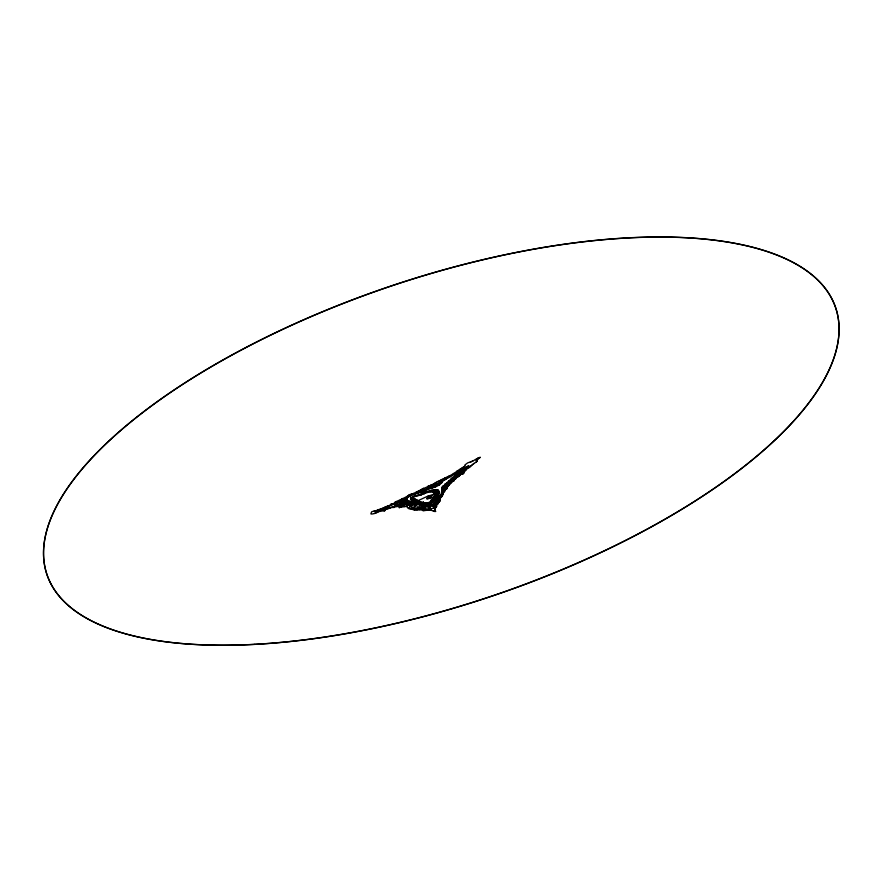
<?xml version="1.0" encoding="UTF-8"?>
<svg xmlns="http://www.w3.org/2000/svg" width="883" height="883" viewBox="0 0 883 883"><rect width="100%" height="100%" fill="white"/><g stroke="black" fill="none" stroke-linecap="round" stroke-linejoin="round"><path stroke-width="1.32" d="M434.546 493.619L439.392 493.487L433.741 494.524L438.001 494.944L434.37 495.142L434.502 495.893L437.626 497.008L433.674 496.919L436.423 497.835L432.493 498.078L436.047 498.509L432.306 499.414L434.27 500.032L431.07 500.341L433.509 500.793L433.443 501.632L432.107 502.515L429.27 502.405L426.975 504.833L427.383 502.946L425.551 504.789L425.926 503.001L423.807 504.557L424.16 502.681L422.692 504.557L423.376 502.107L420.75 504.392L421.765 502.184L418.906 504.259L420.451 502.096L418.101 503.641L419.668 501.787L416.511 503.365L426.975 504.833L431.003 503.498L432.107 502.515L431.07 500.341L432.493 498.078L434.502 495.893L437.659 496.125L433.741 494.524L434.403 492.184L438.056 489.977L438.685 491.378L434.568 492.99L439.557 492.261L437.626 497.008L433.509 500.793L429.27 502.405L425.926 503.001L418.399 501.699L414.58 503.277L411.864 500.716L410.529 498.111C419.37 495.451 428.509 489.116 438.056 489.977L433.156 491.952L434.9 489.579L431.975 491.743C425.485 491.908 420.109 496.566 413.443 496.257L420.385 494.502L420.75 495.253L423.972 493.078L424.281 493.829L425.573 492.427L428.685 491.952L429.425 490.849L430.429 491.798L431.312 490.098L431.975 491.743L434.403 492.184L438.465 490.595L434.381 492.604L438.685 491.378L439.557 492.261L426.71 496.632L414.337 502.427L417.151 500.429L418.895 500.782L418.399 501.699L416.511 503.365L414.58 503.277L417.957 500.727M436.599 506.29L434.756 508.155L429.922 508.851L426.246 505.926L423.089 510.363L421.798 509.049L423.387 505.529L417.681 508.774L414.237 507.747L408.741 508.189L410.176 505.959L416.445 504.325L418.034 509.381L428.023 509.502L429.922 508.851L430.992 505.219L435.187 508.531L436.599 506.29L435.981 504.325L433.41 503.829C427.317 508.266 419.69 504.281 413.101 503.442L410.043 501.323L408.067 501.058L406.423 498.542L391.346 505.308L384.447 507.405L384.337 508.266L380.672 508.961L377.129 511.356L395.065 506.114L407.019 499.127L399.657 505.495L395.065 506.114L395.275 503.431L406.423 498.542L408.961 495.915L409.226 496.566L403.906 499.458L408.961 495.915M460.131 469.811L468.763 465.816L468.63 467.085L463.222 470.507L459.822 474.513C458.432 474.756 451.743 481.776 454.844 479.403L454.646 478.829L450.904 479.138L441.886 487.328L441.964 495.352L439.889 497.317L439.999 501.003L436.334 505.407M439.789 500.639L440.242 498.409L443.089 494.546L443.056 492.493L442.008 491.401L445.198 490.231L443.288 493.178M468.763 465.816L460.065 470.562L463.222 470.507C463.774 472.46 466.202 470.507 465.595 469.116L456.93 471.312L457.858 471.787L462.273 468.807L450.904 479.138L453.873 479.546L454.05 480.297M466.522 468.994L465.484 470.385L463.222 470.507L463.089 472.118L464.05 472.869L462.118 474.303L463.663 473.553M429.083 504.259L429.27 502.405L431.003 503.498M454.844 479.403L452.162 477.891L455.915 477.681L455.341 479.237L456.103 478.244L454.8 476.025L457.725 476.125L457.979 476.82L456.103 474.723L459.237 475.959L458.012 476.897L457.725 476.125L456.103 478.244M448.818 485.407L448.63 484.833L443.288 485.771L447.317 486.599L446.82 487.482L441.919 488.619L444.403 489.48L441.643 490.186L444.635 490.153L447.328 488.487L447.438 486.71L453.851 479.723L447.317 486.599L441.886 487.328L447.14 487.924L441.655 490.131L444.966 489.557L443.056 492.493L443.089 494.546M431.368 495.65L430.672 496.941L431.599 495.882M425.319 493.255L425.573 492.427M403.829 504.855L406.732 504.292L408.067 501.058L405.606 504.348L399.657 505.495L407.383 500.208L405.606 504.348L403.829 504.855L407.383 500.208L401.103 505.363M410.176 505.959L413.101 503.442L409.745 505.484L411.942 502.261L410.187 502.659L410.043 501.323L408.829 503.84L406.246 505.175L409.127 504.855L411.942 502.261L408.851 503.818L411.942 502.261L409.745 505.484L413.2 507.681L416.445 504.325L414.237 507.747L414.701 509.215L417.681 508.785L419.955 504.723M384.447 507.405L390.937 505.01L389.05 505.573M388.178 506.456L389.028 506.125M399.337 500.208L395.33 501.897L394.237 503.354L390.871 504.237L390.937 505.01M460.01 475.087L459.822 474.513L459.237 475.959L460.617 474.524L457.648 473.365L460.253 474.436L461.61 473.674L463.222 470.507L457.648 473.365L458.52 476.158M395.904 506.147L396.633 504.734M399.723 500.142L402.074 498.95L401.081 499.546M403.178 498.211L402.107 499.016M457.858 471.787L450.429 476.82L433.564 485.385L414.657 494.381L413.641 493.939L409.469 496.114L408.354 495.672L404.028 498.012M401.688 506.643L402.107 505.716L401.688 506.643C394.988 508.928 403.476 506.378 400.253 507.328M409.469 496.114L413.641 493.939L409.469 496.114L411.147 495.186M407.56 505.219L410.043 501.323L410.176 502.648M407.151 507.063C406.599 506.842 409.193 510.12 411.655 508.829L414.359 509.988L421.003 509.557L423.012 510.606L431.036 510.043L429.215 510.308M415.065 493.023L409.712 494.59L407.56 496.191M446.312 478.476L444.315 480.109L444.557 479.292M433.663 483.873L422.416 489.094M428.067 496.191L431.864 495.749L430.507 498.222L426.787 498.862L428.134 496.389M436.279 482.261L433.685 483.95L435.363 482.968M428.266 498.045L428.785 497.361M429.094 496.312L428.233 496.257L427.052 498.729L430.352 498.155L431.809 495.849M436.39 482.173L446.356 477.515M439.877 480.838L442.438 479.204M441.864 482.791L433.564 485.385L435.794 486.688L428.089 487.714L428.928 488.939L423.917 491.323L422.03 490.628C429.403 488.365 439.326 487.858 443.443 480.33M443.056 492.493L441.599 493.266L433.41 503.829L436.312 506.003L430.992 505.219L435.529 507.515M464.933 465.142C466.069 464.877 462.858 468.586 459.966 469.105L453.277 473.884L453.73 473.365M435.164 508.453L435.374 510.44L434.933 509.579M435.727 511.511C436.345 510.749 432.946 511.765 431.014 509.966M462.725 467.449L461.147 468.509M459.999 475.33L459.822 474.513L460.032 475.407M470.242 462.173L474.016 460.374C475.76 458.84 483.608 455.805 478.122 458.818L476.29 460.529L476.787 460.131M473.222 463.763L474.204 463.343L470.473 466.29L471.908 465.12M476.279 461.047L476.975 460.937L476.257 460.462M476.941 461.412L474.237 463.42M431.975 491.743L433.321 489.601M463.928 472.449C461.71 471.975 458.222 478.078 463.222 470.507M421.566 504.557L423.376 502.107M454.259 474.491L455.595 472.902M420.451 508.961L423.387 505.529L418.034 509.381M465.507 470.462L465.937 469.513M402.571 504.933L407.383 500.208M451.191 482.824L448.542 481.003L451.82 481.301L454.204 480.462L453.134 481.235M476.367 462.063L476.941 460.86M418.862 490.793L418.376 491.158L422.019 489.138M440.242 498.409L439.293 496.478L441.964 495.352L440.694 494.888L442.869 493.873L441.599 493.266M439.844 499.701L439.48 498.608L436.246 500.363L438.763 501.036L435.981 504.325L436.29 505.926M405.606 504.336L406.732 504.303L410.043 501.323M465.959 469.579L469.723 467.184L468.829 467.604M435.683 489.723L433.156 491.952L437.085 489.712M455.341 479.237L455.915 477.681M462.747 467.526L463.829 467.052M444.315 480.109L446.39 478.398M463.089 472.118L465.484 470.385M447.317 477.659L447.924 477.162M477.008 459.745L477.571 459.292M477.019 458.796L478.586 457.637M465.286 464.657L467.681 462.869L472.902 461.058M469.756 467.262L470.451 466.213M420.54 489.988L421.776 489.381M373.763 511.213L374.834 511.025L371.809 511.632L370.926 513.398C369.436 515.208 377.306 512.979 378.343 511.71L384.988 510.495L384.215 510.849M374.083 513.52L378.365 511.787M398.023 505.915L407.019 499.127L395.275 503.431L406.423 498.542L398.542 501.952M448.983 476.312L449.458 475.849L444.679 478.122M415.396 499.215L412.516 501.378L416.809 499.822L417.151 500.429L413.685 501.82L416.809 499.822L412.836 497.99L414.061 496.434L411.699 497.184M416.986 491.864L415.772 492.416L418.354 491.08M409.988 505.661L413.101 503.442M427.736 486.39L428.586 486.014M421.798 509.049L426.246 505.926L425.297 509.27L429.922 508.851L428.719 505.904M438.189 503.873L437.825 502.791L435.297 502.063L439.635 499.91L436.246 500.363L439.635 499.91L439.999 501.003M383.255 510.396C389.833 508.089 381.588 510.286 383.807 510.639L385.01 510.562M439.889 497.317L438.233 498.387L439.48 498.608M396.224 506.091L407.019 499.127M478.961 458.2L478.122 458.818M457.063 471.334L457.703 470.948M408.31 495.341L412.383 494.005M385.783 509.48L392.107 507.405L402.129 505.782M406.732 504.292L407.858 504.646L411.942 502.261M414.58 503.277L418.895 500.782M387.449 506.08L388.001 505.672M399.271 507.648L400.021 507.217M394.712 503.078L392.482 504.105M412.361 493.928L414.657 494.381L416.191 493.001L423.917 491.323L415.242 493.343M396.235 505.771L397.35 505.197M415.849 499.657L412.516 501.378L414.535 499.138L411.864 500.716L413.564 498.807L411.279 499.601L412.836 497.99L410.562 498.873L412.869 497.217L410.529 498.111L414.061 496.434M453.1 481.158L453.884 480.86M425.529 510.374L423.012 510.606M378.829 509.546L375.683 510.981L378.973 509.601M395.352 501.974L395.948 501.71M449.491 475.926L453.255 473.807M422.88 488.586L423.641 488.189M460.065 470.562L468.63 467.085M434.381 492.604L438.917 490.904M413.619 493.465L414.27 493.233M401.103 507.118L407.339 506.29L406.522 506.102M443.851 478.553L444.513 478.409M437.847 481.522L439.171 481.29M378.95 509.535L384.237 507.935M386.566 508.487L387.792 508.133M451.467 482.317L448.542 481.003L453.873 479.546M390.893 504.314L391.655 504.027M448.542 481.003L453.851 479.723M441.655 490.131L444.403 489.48M437.825 502.791L433.41 503.829L436.864 503.685L437.228 504.767M389.756 508.233L387.118 508.608M417.218 507.891L420.131 507.394M414.359 509.988L415.187 509.844M428.321 497.946L428.939 497.835M385.871 506.643L387.295 506.401M400.021 504.8L402.118 504.436M449.315 484.524L446.71 482.902L450.992 482.261M442.008 491.401L444.381 491.103L444.602 491.787M433.564 485.385L439.624 484.855M382.184 508.266L383.266 508.255M403.906 506.5L404.878 506.434M479.568 457.416L480.407 457.295M374.811 510.959L375.683 510.981M418.84 509.69L421.003 509.557M448.63 484.833L445.043 484.149L449.116 483.95M432.306 499.414L435.628 499.27M420.463 492.593L417.162 492.703L418.045 493.001M439.293 496.478L441.368 496.423L441.588 497.096M446.71 482.902L450.33 483.476M392.129 507.471L394.282 507.493M428.089 487.714L432.306 487.946M416.522 509.822L417.493 509.844M445.043 484.149L448.972 485.12M407.858 504.646L409.602 505.109M431.213 501.246L433.443 501.632M430.992 505.219L436.577 506.213M410.882 508.74L411.655 508.829M413.123 509.701L412.262 509.237M460.672 474.028L460.054 473.862L460.617 474.524M461.61 473.674L462.118 474.303M454.8 476.025L457.273 477.427M396.224 505.473L396.897 505.738M433.398 510.948L435.054 511.632M456.39 477.151L456.588 477.725M451.82 481.301L452.008 481.875M448.056 486.136L447.858 485.562L443.288 485.771L447.251 486.147L447.515 487.162M447.328 488.487L447.14 487.924L441.919 488.619L446.235 489.237M446.82 487.482L447.019 488.045M444.966 489.557L445.198 490.231M444.27 489.16L444.855 490.827M441.941 494.756L442.184 496.025M439.127 502.118L438.763 501.036L435.297 502.063L437.825 502.173L438.178 503.255M438.553 500.672L438.906 501.754M431.235 485.01L430.573 485.341M254.536 644.402A416.312 163.013 -18.7 0 0 838.85 323.277A416.301 163.024 -18.7 0 0 230.529 355.75A416.301 163.024 -18.7 0 0 254.514 644.336A416.301 163.024 -18.7 0 0 838.817 323.2A416.312 163.013 -18.7 0 0 230.551 355.838A416.312 163.013 -18.7 0 0 254.536 644.402"/></g></svg>
